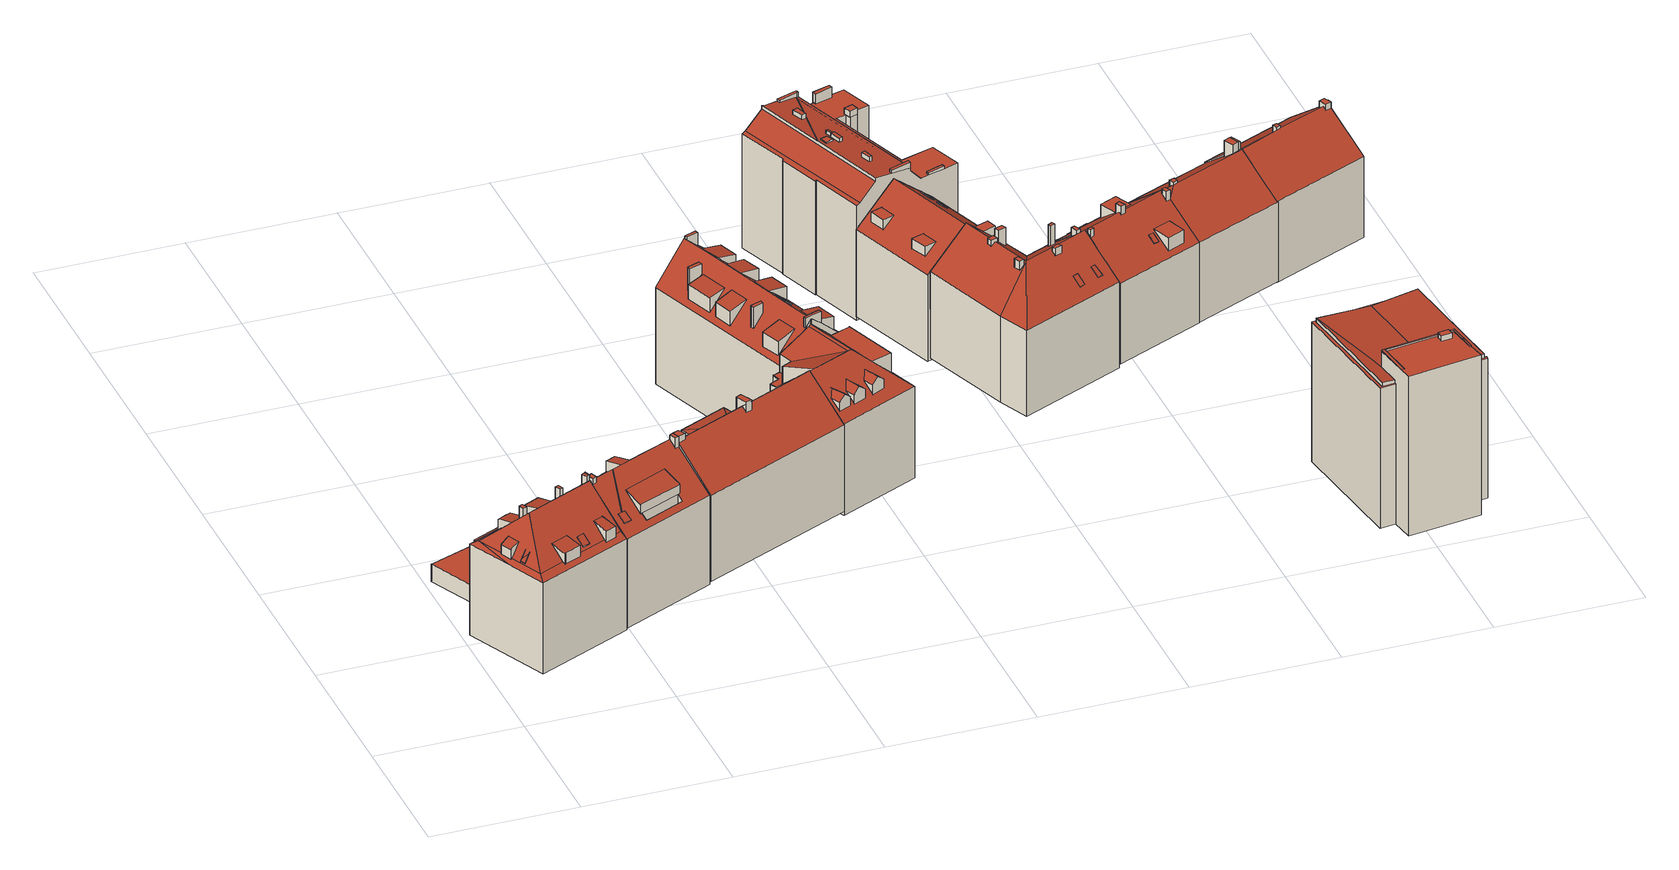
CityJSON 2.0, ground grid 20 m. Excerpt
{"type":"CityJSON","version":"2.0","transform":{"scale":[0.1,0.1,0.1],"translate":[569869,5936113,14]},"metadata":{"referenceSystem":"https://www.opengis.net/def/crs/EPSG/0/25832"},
"CityObjects":{
"building1":{"type":"Building","attributes":{"Grundfläche 2D":"82.023598","Grundhöhe NN":"14.900"},"geometry":[{"type":"Solid","lod":"3","boundaries":[[[[0,1,2,3,4]],[[2,1,5,6]],[[3,2,6,7]],[[8,0,4,3,7,9]],[[1,0,8,5]],[[7,6,5,8,9]]]],"semantics":{"surfaces":[{"type":"RoofSurface"},{"type":"WallSurface"},{"type":"GroundSurface"}],"values":[[0,1,1,1,1,2]]}}]},
"building2":{"type":"Building","attributes":{"Grundfläche 2D":"186.648618","Grundhöhe NN":"14.978"},"children":["building2-1","building2-2","building2-3","building2-4","building2-5","building2-6","building2-7","building2-8","building2-9","building2-10","building2-11"],"geometry":[{"type":"Solid","lod":"3","boundaries":[[[[10,11,12,13,14,15]],[[16,17,18,19,20,21,22,23,24,25,26]],[[27,21,20,14,13,16,26,25,24,28,29]],[[30,31,32,33,34,35,36,37,27,29]],[[35,34,33,32,38,39,37,36]],[[40,37,39]],[[41,37,40,22,21,42]],[[42,21,27,37,41]],[[19,18,11,10]],[[18,17,12,11]],[[13,12,17,16]],[[10,15,14,20,19]],[[43,44,45,38,32,31,30,29,28,24,23,46,47]],[[39,38,45,48]],[[22,40,39,48,49]],[[23,22,49,46]],[[47,46,49,48,45,44,43]]]],"semantics":{"surfaces":[{"type":"RoofSurface"},{"type":"WallSurface"},{"type":"GroundSurface"}],"values":[[0,0,0,0,0,0,0,0,1,1,1,1,1,1,1,1,2]]}}]},
"building2-1":{"type":"BuildingInstallation","parents":["building2"],"geometry":[{"type":"MultiSurface","lod":"3","boundaries":[[[50,51,52,53]],[[53,52,54,55]],[[50,53,55,56]],[[51,50,56,57]],[[52,51,57,54]]],"semantics":{"surfaces":[{"type":"RoofSurface"},{"type":"WallSurface"}],"values":[0,1,1,1,1]}}]},
"building2-2":{"type":"BuildingInstallation","parents":["building2"],"geometry":[{"type":"MultiSurface","lod":"3","boundaries":[[[58,59,60,61]],[[61,60,62,63]],[[58,61,63,64]],[[59,58,64,65]],[[60,59,65,62]]],"semantics":{"surfaces":[{"type":"RoofSurface"},{"type":"WallSurface"}],"values":[0,1,1,1,1]}}]},
"building2-3":{"type":"BuildingInstallation","parents":["building2"],"geometry":[{"type":"MultiSurface","lod":"3","boundaries":[[[66,67,68,69,70,71,72]],[[73,36,74,68,67,66,72]],[[70,69,35,75]],[[70,75,73,72,71]]],"semantics":{"surfaces":[{"type":"RoofSurface"},{"type":"WallSurface"}],"values":[0,1,1,1]}}]},
"building2-4":{"type":"BuildingInstallation","parents":["building2"],"geometry":[{"type":"MultiSurface","lod":"3","boundaries":[[[76,77,78,79]],[[79,78,80,34]],[[77,76,33,81]],[[81,80,78,77]]],"semantics":{"surfaces":[{"type":"RoofSurface"},{"type":"WallSurface"}],"values":[0,1,1,1]}}]},
"building2-5":{"type":"BuildingInstallation","parents":["building2"],"geometry":[{"type":"MultiSurface","lod":"3","boundaries":[[[82,83,84,85]],[[85,84,86,87]],[[82,85,87,88]],[[83,82,88,89]],[[84,83,89,86]]],"semantics":{"surfaces":[{"type":"RoofSurface"},{"type":"WallSurface"}],"values":[0,1,1,1,1]}}]},
"building2-6":{"type":"BuildingInstallation","parents":["building2"],"geometry":[{"type":"MultiSurface","lod":"3","boundaries":[[[90,91,92,93]],[[91,90,94,95]],[[93,92,96,97]],[[90,93,97,94]],[[92,91,95,96]]],"semantics":{"surfaces":[{"type":"RoofSurface"},{"type":"WallSurface"}],"values":[0,1,1,1,1]}}]},
"building2-7":{"type":"BuildingInstallation","parents":["building2"],"geometry":[{"type":"MultiSurface","lod":"3","boundaries":[[[98,99,100,101]],[[102,103,98,101]],[[99,98,103,104]],[[101,100,105,102]],[[104,105,100,99]]],"semantics":{"surfaces":[{"type":"RoofSurface"},{"type":"WallSurface"}],"values":[0,1,1,1,1]}}]},
"building2-8":{"type":"BuildingInstallation","parents":["building2"],"geometry":[{"type":"MultiSurface","lod":"3","boundaries":[[[106,107,108,109,110]],[[31,111,106,110]],[[112,108,107,106,111,113]],[[112,30,109,108]],[[30,31,110,109]]],"semantics":{"surfaces":[{"type":"RoofSurface"},{"type":"WallSurface"}],"values":[0,1,1,1,1]}}]},
"building2-9":{"type":"BuildingInstallation","parents":["building2"],"geometry":[{"type":"MultiSurface","lod":"3","boundaries":[[[114,115,116,117,118,119]],[[120,121,114,119]],[[116,115,114,121,42]],[[119,118,117,41,120]]],"semantics":{"surfaces":[{"type":"RoofSurface"},{"type":"WallSurface"}],"values":[0,1,1,1]}}]},
"building2-10":{"type":"BuildingInstallation","parents":["building2"],"geometry":[{"type":"MultiSurface","lod":"3","boundaries":[[[122,123,124,125]],[[125,124,126,127]],[[122,125,127,128]],[[123,122,128,129]],[[124,123,129,126]]],"semantics":{"surfaces":[{"type":"RoofSurface"},{"type":"WallSurface"}],"values":[0,1,1,1,1]}}]},
"building2-11":{"type":"BuildingInstallation","parents":["building2"],"geometry":[{"type":"MultiSurface","lod":"3","boundaries":[[[130,131,132,133]],[[134,135,130,133]],[[131,130,135,25]],[[133,132,26,134]]],"semantics":{"surfaces":[{"type":"RoofSurface"},{"type":"WallSurface"}],"values":[0,1,1,1]}}]},
"building3":{"type":"Building","attributes":{"Grundfläche 2D":"295.489389","Grundhöhe NN":"15.267"},"children":["building3-1","building3-2","building3-3","building3-4","building3-5","building3-6","building3-7","building3-8"],"geometry":[{"type":"MultiSurface","lod":"3","boundaries":[[[136,137,138,139,140,141]],[[142,143,144,145,146,147,148,149,150,151,152,153],[154,155,141,140,156,157,158,159],[160,161,162,145]],[[163,144,143]],[[145,144,163,164,165,166,167,168,169,170,171,148,147,146]],[[160,145,162,161]],[[172,173,174,175,176,177]],[[178,177,179]],[[172,177,178]],[[178,179,180]],[[181,182,183,184]],[[155,154,157,156,139,138,137,136]],[[156,140,139]],[[136,141,155]],[[173,172,178,180,185,186]],[[183,175,174,173,186,187,184]],[[175,183,188,189,176]],[[185,180,164,163,143,142,153,152,190,191]],[[164,180,179,165]],[[165,179,177,166]],[[192,168,167,166,177,176,189]],[[193,194,195,151,150,149,148,171,170,169,168,192,196]],[[152,151,195,190]],[[181,184,187,197]],[[182,181,197,198]],[[183,182,198,188]],[[198,197,187,186,185,191,190,195,194,193,196,192,189,188]]],"semantics":{"surfaces":[{"type":"RoofSurface"},{"type":"WallSurface"},{"type":"GroundSurface"}],"values":[0,0,0,0,0,0,0,0,0,0,1,1,1,1,1,1,1,1,1,1,1,1,1,1,1,2]}}]},
"building3-1":{"type":"BuildingInstallation","parents":["building3"],"geometry":[{"type":"MultiSurface","lod":"3","boundaries":[[[199,200,201,202,203]],[[163,204,200,199]],[[204,144,205,201,200]],[[205,153,202,201]],[[153,142,143,163,199,203,202]]],"semantics":{"surfaces":[{"type":"RoofSurface"},{"type":"WallSurface"}],"values":[0,1,1,1,1]}}]},
"building3-2":{"type":"BuildingInstallation","parents":["building3"],"geometry":[{"type":"MultiSurface","lod":"3","boundaries":[[[206,207,208,209]],[[209,208,210,211]],[[206,209,211,212]],[[207,206,212,213]],[[208,207,213,210]]],"semantics":{"surfaces":[{"type":"RoofSurface"},{"type":"WallSurface"}],"values":[0,1,1,1,1]}}]},
"building3-3":{"type":"BuildingInstallation","parents":["building3"],"geometry":[{"type":"MultiSurface","lod":"3","boundaries":[[[214,215,216,217,218,219,220,221]],[[222,223,220,219]],[[223,224,221,220]],[[224,160,162,225,216,215,214,221]],[[226,222,219,218,217,216,225,161]]],"semantics":{"surfaces":[{"type":"RoofSurface"},{"type":"WallSurface"}],"values":[0,1,1,1,1]}}]},
"building3-4":{"type":"BuildingInstallation","parents":["building3"],"geometry":[{"type":"MultiSurface","lod":"3","boundaries":[[[227,110,109,228,229]],[[170,230,109,110,169]],[[230,231,228,109]],[[231,232,233,234,227,229,228]],[[234,169,110,227]]],"semantics":{"surfaces":[{"type":"RoofSurface"},{"type":"WallSurface"}],"values":[0,1,1,1,1]}}]},
"building3-5":{"type":"BuildingInstallation","parents":["building3"],"geometry":[{"type":"MultiSurface","lod":"3","boundaries":[[[235,236,237,238]],[[154,159,236,235]],[[159,158,237,236]],[[158,157,238,237]],[[154,235,238,157]]],"semantics":{"surfaces":[{"type":"RoofSurface"},{"type":"WallSurface"}],"values":[0,1,1,1,1]}}]},
"building3-6":{"type":"BuildingInstallation","parents":["building3"],"geometry":[{"type":"MultiSurface","lod":"3","boundaries":[[[239,240,241,242]],[[243,241,240]],[[244,239,242]],[[244,243,240,239]]],"semantics":{"surfaces":[{"type":"RoofSurface"},{"type":"WallSurface"}],"values":[0,1,1,1]}}]},
"building3-7":{"type":"BuildingInstallation","parents":["building3"],"geometry":[{"type":"MultiSurface","lod":"3","boundaries":[[[230,245,246,247,248,249,250,232,231]],[[170,171,148,149,247,246,245,230]],[[149,251,248,247]],[[146,252,250,249,248,251,253]],[[252,233,232,250]]],"semantics":{"surfaces":[{"type":"RoofSurface"},{"type":"WallSurface"}],"values":[0,1,1,1,1]}}]},
"building3-8":{"type":"BuildingInstallation","parents":["building3"],"geometry":[{"type":"MultiSurface","lod":"3","boundaries":[[[254,255,256,257]],[[255,254,258,259]],[[257,256,260,261]],[[254,257,261,258]],[[256,255,259,260]]],"semantics":{"surfaces":[{"type":"RoofSurface"},{"type":"WallSurface"}],"values":[0,1,1,1,1]}}]},
"building4":{"type":"Building","attributes":{"Grundfläche 2D":"411.671051","Grundhöhe NN":"15.925"},"children":["building4-1","building4-2"],"geometry":[{"type":"Solid","lod":"3","boundaries":[[[[262,263,264,265,266,267,268,269]],[[270,263,262]],[[270,271,264,263]],[[272,264,271]],[[273,274,275,276,265,272]],[[265,264,272]],[[266,265,276,277,278,279,280,268,267]],[[281,282,283,284]],[[285,286,178,287,288,282]],[[288,283,282]],[[289,287,178]],[[290,285,282,281,284,291,292]],[[286,285,290,293]],[[178,286,293,294]],[[269,284,283,262]],[[262,283,288,270]],[[270,288,287,271]],[[271,287,289,272]],[[272,289,178,273]],[[295,296,278,277,276,275,274,273,178,294,297]],[[279,278,296,298]],[[268,280,279,298,291,284,269]],[[298,296,295,297,294,293,290,292,291]]]],"semantics":{"surfaces":[{"type":"RoofSurface"},{"type":"WallSurface"},{"type":"GroundSurface"}],"values":[[0,0,0,0,0,0,0,0,0,0,0,1,1,1,1,1,1,1,1,1,1,1,2]]}}]},
"building4-1":{"type":"BuildingInstallation","parents":["building4"],"geometry":[{"type":"MultiSurface","lod":"3","boundaries":[[[299,300,301,302,303,304,305,306]],[[307,308,301,300]],[[267,309,304,303,302,301,308,310]],[[309,311,305,304]],[[311,266,312,307,300,299,306,305]]],"semantics":{"surfaces":[{"type":"RoofSurface"},{"type":"WallSurface"}],"values":[0,1,1,1,1]}}]},
"building4-2":{"type":"BuildingInstallation","parents":["building4"],"geometry":[{"type":"MultiSurface","lod":"3","boundaries":[[[313,199,203,202,314,315]],[[276,277,202,203,199,274,275]],[[314,202,277,316]],[[316,265,317,313,315,314]],[[313,317,274,199]]],"semantics":{"surfaces":[{"type":"RoofSurface"},{"type":"WallSurface"}],"values":[0,1,1,1,1]}}]},
"building5":{"type":"Building","attributes":{"Grundfläche 2D":"422.199385","Grundhöhe NN":"15.337"},"children":["building5-1","building5-2","building5-3","building5-4","building5-5","building5-6","building5-7","building5-8","building5-9","building5-10","building5-11"],"geometry":[{"type":"MultiSurface","lod":"3","boundaries":[[[318,319,320,321]],[[322,323,324,325]],[[326,327,328,329]],[[330,331,332,333]],[[334,335,336,337]],[[338,339,340,341]],[[342,343,344,345,346,347,348,349,350,351,352,353],[354,341,340,355],[356,329,328,357],[325,324,358,359]],[[360,361,362,350,349,348,347,346,363,364],[365,366,330,333],[335,334,367,368],[318,369,370,319]],[[371,372,373,360,374,375]],[[376,377,372,371]],[[378,379,380,381,382,383,384,385]],[[386,387,388,389,390]],[[391,392,393,394,395,396,397,398,372,377]],[[397,396,399,400,398]],[[381,380,398,400,401,402]],[[401,403,402]],[[380,379,398]],[[385,404,405,406,407,398,379,378]],[[408,409,410]],[[411,410,409]],[[412,411,409,413]],[[404,412,413,405]],[[398,407,373,372]],[[321,320,370,369]],[[369,318,321]],[[320,319,370]],[[324,323,358]],[[322,325,359]],[[323,322,359,358]],[[328,327,357]],[[326,329,356]],[[326,356,357,327]],[[332,331,366,365]],[[365,333,332]],[[366,331,330]],[[337,336,368,367]],[[334,337,367]],[[336,335,368]],[[340,339,355]],[[338,341,354]],[[339,338,354,355]],[[386,414,371,375]],[[414,392,376,371]],[[377,376,392,391]],[[375,374,360,364,415,386]],[[411,412,404,385,384,383]],[[382,381,402]],[[403,410,411,383,382,402]],[[362,361,360,373,407]],[[362,407,406,350]],[[352,351,350,406,405,413]],[[352,413,416,417,353]],[[342,353,417,418]],[[343,342,418,419]],[[420,421,363,346,345,344,343,419,422]],[[363,421,423,415,364]],[[424,388,387,425,426]],[[427,424,426,428]],[[386,415,423,425,387]],[[429,399,396,395,394,393,427,428,430,431]],[[393,432,427]],[[400,399,429,433]],[[403,401,400,433,434]],[[410,403,434,435]],[[408,410,435,436]],[[409,408,436,437]],[[413,409,437,416]],[[433,429,431,430,428,426,425,423,421,420,422,419,418,417,416,437,436,435,434]]],"semantics":{"surfaces":[{"type":"RoofSurface"},{"type":"WallSurface"},{"type":"GroundSurface"}],"values":[0,0,0,0,0,0,0,0,0,0,0,0,0,0,0,0,0,0,0,0,0,0,0,1,1,1,1,1,1,1,1,1,1,1,1,1,1,1,1,1,1,1,1,1,1,1,1,1,1,1,1,1,1,1,1,1,1,1,1,1,1,1,1,1,1,1,1,2]}}]},
"building5-1":{"type":"BuildingInstallation","parents":["building5"],"geometry":[{"type":"MultiSurface","lod":"3","boundaries":[[[438,439,440,441]],[[345,442,441,440]],[[438,441,442,443]],[[443,344,439,438]],[[344,345,440,439]]],"semantics":{"surfaces":[{"type":"RoofSurface"},{"type":"WallSurface"}],"values":[0,1,1,1,1]}}]},
"building5-2":{"type":"BuildingInstallation","parents":["building5"],"geometry":[{"type":"MultiSurface","lod":"3","boundaries":[[[444,445,446,447]],[[447,446,448,449]],[[444,447,449,450]],[[445,444,450,451]],[[446,445,451,448]]],"semantics":{"surfaces":[{"type":"RoofSurface"},{"type":"WallSurface"}],"values":[0,1,1,1,1]}}]},
"building5-3":{"type":"BuildingInstallation","parents":["building5"],"geometry":[{"type":"MultiSurface","lod":"3","boundaries":[[[452,453,454,455]],[[454,453,456]],[[452,455,457]],[[453,452,457,456]]],"semantics":{"surfaces":[{"type":"RoofSurface"},{"type":"WallSurface"}],"values":[0,1,1,1]}}]},
"building5-4":{"type":"BuildingInstallation","parents":["building5"],"geometry":[{"type":"MultiSurface","lod":"3","boundaries":[[[458,459,460,461,462,463]],[[463,464,465,459,458]],[[463,462,466,464]],[[467,461,460,459,465,468]],[[467,466,462,461]]],"semantics":{"surfaces":[{"type":"RoofSurface"},{"type":"WallSurface"}],"values":[0,1,1,1,1]}}]},
"building5-5":{"type":"BuildingInstallation","parents":["building5"],"geometry":[{"type":"MultiSurface","lod":"3","boundaries":[[[469,470,471,472]],[[472,471,473,474]],[[469,472,474,475]],[[470,469,475,476]],[[471,470,476,473]]],"semantics":{"surfaces":[{"type":"RoofSurface"},{"type":"WallSurface"}],"values":[0,1,1,1,1]}}]},
"building5-6":{"type":"BuildingInstallation","parents":["building5"],"geometry":[{"type":"MultiSurface","lod":"3","boundaries":[[[477,478,479,480]],[[479,481,482,480]],[[478,483,484,481,479]],[[482,481,484]],[[483,478,477]]],"semantics":{"surfaces":[{"type":"RoofSurface"},{"type":"WallSurface"}],"values":[0,0,1,1,1]}}]},
"building5-7":{"type":"BuildingInstallation","parents":["building5"],"geometry":[{"type":"MultiSurface","lod":"3","boundaries":[[[485,486,487,488]],[[489,488,487,490]],[[486,491,492,490,487]],[[492,489,490]],[[491,486,485]]],"semantics":{"surfaces":[{"type":"RoofSurface"},{"type":"WallSurface"}],"values":[0,0,1,1,1]}}]},
"building5-8":{"type":"BuildingInstallation","parents":["building5"],"geometry":[{"type":"MultiSurface","lod":"3","boundaries":[[[389,493,494,495,432,393,414,386,390]],[[392,414,393]],[[389,390,386,390]],[[432,495,427]],[[493,389,388]],[[388,424,494,493]],[[424,427,495,494]]],"semantics":{"surfaces":[{"type":"RoofSurface"},{"type":"WallSurface"}],"values":[0,1,1,1,1,1,1]}}]},
"building5-9":{"type":"BuildingInstallation","parents":["building5"],"geometry":[{"type":"MultiSurface","lod":"3","boundaries":[[[496,497,498,499]],[[500,499,498,501]],[[497,502,503,501,498]],[[500,501,503]],[[497,496,502]]],"semantics":{"surfaces":[{"type":"RoofSurface"},{"type":"WallSurface"}],"values":[0,0,1,1,1]}}]},
"building5-10":{"type":"BuildingInstallation","parents":["building5"],"geometry":[{"type":"MultiSurface","lod":"3","boundaries":[[[504,505,506,507]],[[507,506,508,509]],[[504,507,509,510]],[[505,504,510,511]],[[506,505,511,508]]],"semantics":{"surfaces":[{"type":"RoofSurface"},{"type":"WallSurface"}],"values":[0,1,1,1,1]}}]},
"building5-11":{"type":"BuildingInstallation","parents":["building5"],"geometry":[{"type":"MultiSurface","lod":"3","boundaries":[[[512,513,514,515,516,517,518,519]],[[361,362,350,351,517,516,515,514]],[[351,520,518,517]],[[521,522,523,513,512,519,518,520,349]],[[523,361,514,513]]],"semantics":{"surfaces":[{"type":"RoofSurface"},{"type":"WallSurface"}],"values":[0,1,1,1,1]}}]},
"building6":{"type":"Building","attributes":{"Grundfläche 2D":"165.631915","Grundhöhe NN":"15.149"},"children":["building6-1","building6-2","building6-3","building6-4","building6-5"],"geometry":[{"type":"Solid","lod":"3","boundaries":[[[[524,525,526,527,528,529]],[[530,531,532,525,524]],[[531,530,524,529,533,534]],[[532,531,534,535]],[[536,528,527,526,525,532,535,537]],[[529,528,536,533]],[[535,534,533,536,537]]]],"semantics":{"surfaces":[{"type":"RoofSurface"},{"type":"WallSurface"},{"type":"GroundSurface"}],"values":[[0,0,1,1,1,1,2]]}}]},
"building6-1":{"type":"BuildingInstallation","parents":["building6"],"geometry":[{"type":"MultiSurface","lod":"3","boundaries":[[[538,539,540,541]],[[541,540,542,543]],[[538,541,543,544]],[[539,538,544,545]],[[540,539,545,542]]],"semantics":{"surfaces":[{"type":"RoofSurface"},{"type":"WallSurface"}],"values":[0,1,1,1,1]}}]},
"building6-2":{"type":"BuildingInstallation","parents":["building6"],"geometry":[{"type":"MultiSurface","lod":"3","boundaries":[[[546,547,548,549]],[[549,548,550,551]],[[548,547,552,550]],[[546,549,551,553]],[[547,546,553,552]]],"semantics":{"surfaces":[{"type":"RoofSurface"},{"type":"WallSurface"}],"values":[0,1,1,1,1]}}]},
"building6-3":{"type":"BuildingInstallation","parents":["building6"],"geometry":[{"type":"MultiSurface","lod":"3","boundaries":[[[554,555,556,557]],[[557,556,558,559]],[[557,559,554]],[[555,558,556]]],"semantics":{"surfaces":[{"type":"RoofSurface"},{"type":"WallSurface"}],"values":[0,1,1,1]}}]},
"building6-4":{"type":"BuildingInstallation","parents":["building6"],"geometry":[{"type":"MultiSurface","lod":"3","boundaries":[[[560,561,562,563]],[[564,562,561]],[[565,560,563]],[[565,564,561,560]]],"semantics":{"surfaces":[{"type":"RoofSurface"},{"type":"WallSurface"}],"values":[0,1,1,1]}}]},
"building6-5":{"type":"BuildingInstallation","parents":["building6"],"geometry":[{"type":"MultiSurface","lod":"3","boundaries":[[[566,567,568,569]],[[570,571,569,568]],[[571,566,569]],[[570,568,567]]],"semantics":{"surfaces":[{"type":"RoofSurface"},{"type":"WallSurface"}],"values":[0,1,1,1]}}]},
"building7":{"type":"Building","attributes":{"Grundfläche 2D":"297.640251","Grundhöhe NN":"14.526"},"children":["building7-1","building7-2","building7-3","building7-4","building7-5","building7-6","building7-7","building7-8","building7-9","building7-10"],"geometry":[{"type":"Solid","lod":"3","boundaries":[[[[572,573,574,575,576,577,578,579]],[[580,578,577,581]],[[582,583,584,585]],[[586,587,588,589,590,591,592,593,594,595,596,597,598,599,600,601,583,582]],[[602,603,604,605]],[[605,604,603,606,607,608,609,610]],[[605,611,612,613,603,602]],[[608,585,584,610,609]],[[613,580,581,606,603]],[[572,579,614,615]],[[573,572,615,616]],[[574,573,616,617]],[[575,574,617,618]],[[576,575,618,619]],[[576,619,620,621,622,588,587,586,582,585,608,607,606,581,577]],[[589,588,622,623]],[[590,589,623,624]],[[591,590,624,625]],[[592,591,625,626]],[[593,592,626,627]],[[594,593,627,628]],[[596,595,629,630]],[[595,594,628,629]],[[597,596,630,631]],[[598,597,631,632]],[[599,598,632,633]],[[600,599,633,634]],[[601,600,634,635]],[[601,635,636,637,638,639,614,579,578,580,613,612,611,605,610,584,583]],[[629,628,627,626,625,624,623,622,621,620,619,618,617,616,615,614,639,638,637,636,635,634,633,632,631,630]]]],"semantics":{"surfaces":[{"type":"RoofSurface"},{"type":"WallSurface"},{"type":"GroundSurface"}],"values":[[0,0,0,0,0,0,0,1,1,1,1,1,1,1,1,1,1,1,1,1,1,1,1,1,1,1,1,1,1,2]]}}]},
"building7-1":{"type":"BuildingInstallation","parents":["building7"],"geometry":[{"type":"MultiSurface","lod":"3","boundaries":[[[640,641,642,643]],[[587,641,640,586]],[[587,644,642,641]],[[644,645,643,642]],[[645,586,640,643]]],"semantics":{"surfaces":[{"type":"RoofSurface"},{"type":"WallSurface"}],"values":[0,1,1,1,1]}}]},
"building7-2":{"type":"BuildingInstallation","parents":["building7"],"geometry":[{"type":"MultiSurface","lod":"3","boundaries":[[[646,647,648,649]],[[593,594,647,646]],[[595,650,648,647,594]],[[649,648,650,651]],[[651,592,593,646,649]]],"semantics":{"surfaces":[{"type":"RoofSurface"},{"type":"WallSurface"}],"values":[0,1,1,1,1]}}]},
"building7-3":{"type":"BuildingInstallation","parents":["building7"],"geometry":[{"type":"MultiSurface","lod":"3","boundaries":[[[652,653,654,655,656,657,658,659]],[[653,652,611,660]],[[604,655,654,653,660,602]],[[656,655,604,661]],[[657,656,661,662]],[[605,659,658,657,662,663]],[[652,659,605,611]]],"semantics":{"surfaces":[{"type":"RoofSurface"},{"type":"WallSurface"}],"values":[0,1,1,1,1,1,1]}}]},
"building7-4":{"type":"BuildingInstallation","parents":["building7"],"geometry":[{"type":"MultiSurface","lod":"3","boundaries":[[[664,665,666,667,668,669]],[[600,601,670,667,666,665]],[[668,667,670,671]],[[671,598,599,664,669,668]],[[599,600,665,664]]],"semantics":{"surfaces":[{"type":"RoofSurface"},{"type":"WallSurface"}],"values":[0,1,1,1,1]}}]},
"building7-5":{"type":"BuildingInstallation","parents":["building7"],"geometry":[{"type":"MultiSurface","lod":"3","boundaries":[[[672,673,674,675]],[[675,674,676,677]],[[672,675,677,678]],[[673,672,678,679]],[[674,673,679,676]]],"semantics":{"surfaces":[{"type":"RoofSurface"},{"type":"WallSurface"}],"values":[0,1,1,1,1]}}]},
"building7-6":{"type":"BuildingInstallation","parents":["building7"],"geometry":[{"type":"MultiSurface","lod":"3","boundaries":[[[680,681,682,683]],[[607,608,681,680]],[[682,681,608,609]],[[683,682,609,684]],[[684,607,680,683]]],"semantics":{"surfaces":[{"type":"RoofSurface"},{"type":"WallSurface"}],"values":[0,1,1,1,1]}}]},
"building7-7":{"type":"BuildingInstallation","parents":["building7"],"geometry":[{"type":"MultiSurface","lod":"3","boundaries":[[[685,686,687,688,689]],[[690,691,687,686]],[[691,692,688,687]],[[692,693,689,688]],[[694,695,696,697,690,686,685,689,693]]],"semantics":{"surfaces":[{"type":"RoofSurface"},{"type":"WallSurface"}],"values":[0,1,1,1,1]}}]},
"building7-8":{"type":"BuildingInstallation","parents":["building7"],"geometry":[{"type":"MultiSurface","lod":"3","boundaries":[[[698,699,700,701]],[[699,698,702,703]],[[700,699,703,704]],[[701,700,704,705]],[[698,701,705,702]]],"semantics":{"surfaces":[{"type":"RoofSurface"},{"type":"WallSurface"}],"values":[0,1,1,1,1]}}]},
"building7-9":{"type":"BuildingInstallation","parents":["building7"],"geometry":[{"type":"MultiSurface","lod":"3","boundaries":[[[706,707,708,709]],[[709,708,710,711]],[[706,709,711,712]],[[707,706,712,713]],[[708,707,713,710]]],"semantics":{"surfaces":[{"type":"RoofSurface"},{"type":"WallSurface"}],"values":[0,1,1,1,1]}}]},
"building7-10":{"type":"BuildingInstallation","parents":["building7"],"geometry":[{"type":"MultiSurface","lod":"3","boundaries":[[[695,714,715,696]],[[694,716,714,695]],[[716,717,715,714]],[[717,697,696,715]]],"semantics":{"surfaces":[{"type":"RoofSurface"},{"type":"WallSurface"}],"values":[0,1,1,1]}}]},
"building8":{"type":"Building","attributes":{"Grundfläche 2D":"256.286769","Grundhöhe NN":"15.545"},"children":["building8-1","building8-2","building8-3","building8-4","building8-5","building8-6","building8-7","building8-8"],"geometry":[{"type":"Solid","lod":"3","boundaries":[[[[718,719,720,527,721,722]],[[525,723,724,719,718,722,721]],[[725,719,724]],[[719,725,726,727,728]],[[729,730,731,732,720,719,728,727]],[[733,734,735,736,737]],[[738,723,525,721,527,739,740]],[[724,723,738,741]],[[725,724,741,742]],[[726,725,742,743]],[[744,745,732,731,730,729,727,726,743,746]],[[734,747,748,720,732,745,749,735]],[[527,720,748,739]],[[750,737,736,735,749,751]],[[733,737,750,752]],[[734,733,752,747]],[[738,740,739,748,747,752,750,751,749,745,744,746,743,742,741]]]],"semantics":{"surfaces":[{"type":"RoofSurface"},{"type":"WallSurface"},{"type":"GroundSurface"}],"values":[[0,0,0,0,0,0,1,1,1,1,1,1,1,1,1,1,2]]}}]},
"building8-1":{"type":"BuildingInstallation","parents":["building8"],"geometry":[{"type":"MultiSurface","lod":"3","boundaries":[[[753,754,755,756]],[[756,755,757,758]],[[753,756,758,759]],[[754,753,759,760]],[[755,754,760,757]]],"semantics":{"surfaces":[{"type":"RoofSurface"},{"type":"WallSurface"}],"values":[0,1,1,1,1]}}]},
"building8-2":{"type":"BuildingInstallation","parents":["building8"],"geometry":[{"type":"MultiSurface","lod":"3","boundaries":[[[761,762,763,764]],[[765,766,764,763]],[[761,764,766,767]],[[767,768,762,761]],[[763,762,768,765]]],"semantics":{"surfaces":[{"type":"RoofSurface"},{"type":"WallSurface"}],"values":[0,1,1,1,1]}}]},
"building8-3":{"type":"BuildingInstallation","parents":["building8"],"geometry":[{"type":"MultiSurface","lod":"3","boundaries":[[[769,770,771,772]],[[772,771,773,774]],[[769,772,774,775]],[[770,769,775,776]],[[771,770,776,773]]],"semantics":{"surfaces":[{"type":"RoofSurface"},{"type":"WallSurface"}],"values":[0,1,1,1,1]}}]},
"building8-4":{"type":"BuildingInstallation","parents":["building8"],"geometry":[{"type":"MultiSurface","lod":"3","boundaries":[[[777,778,779,780]],[[781,782,777,780]],[[780,779,783,781]],[[778,777,782,784]],[[779,778,784,783]]],"semantics":{"surfaces":[{"type":"RoofSurface"},{"type":"WallSurface"}],"values":[0,1,1,1,1]}}]},
"building8-5":{"type":"BuildingInstallation","parents":["building8"],"geometry":[{"type":"MultiSurface","lod":"3","boundaries":[[[785,786,787,788]],[[787,786,789,790]],[[788,787,790,791]],[[785,788,791,792]],[[786,785,792,789]]],"semantics":{"surfaces":[{"type":"RoofSurface"},{"type":"WallSurface"}],"values":[0,1,1,1,1]}}]},
"building8-6":{"type":"BuildingInstallation","parents":["building8"],"geometry":[{"type":"MultiSurface","lod":"3","boundaries":[[[793,794,795,796]],[[796,795,731,797]],[[793,796,797,798]],[[794,793,798,730]],[[795,794,730,731]]],"semantics":{"surfaces":[{"type":"RoofSurface"},{"type":"WallSurface"}],"values":[0,1,1,1,1]}}]},
"building8-7":{"type":"BuildingInstallation","parents":["building8"],"geometry":[{"type":"MultiSurface","lod":"3","boundaries":[[[799,800,801,802]],[[802,801,803,804]],[[799,802,804,805]],[[800,799,805,806]],[[801,800,806,803]]],"semantics":{"surfaces":[{"type":"RoofSurface"},{"type":"WallSurface"}],"values":[0,1,1,1,1]}}]},
"building8-8":{"type":"BuildingInstallation","parents":["building8"],"geometry":[{"type":"MultiSurface","lod":"3","boundaries":[[[807,808,809,810]],[[807,810,811,812]],[[807,812,718,813,808]],[[809,808,813,814]],[[809,814,722,811,810]]],"semantics":{"surfaces":[{"type":"RoofSurface"},{"type":"WallSurface"}],"values":[0,1,1,1,1]}}]},
"building9":{"type":"Building","attributes":{"Grundfläche 2D":"242.522835","Grundhöhe NN":"16.196"},"children":["building9-1","building9-2","building9-3","building9-4"],"geometry":[{"type":"Solid","lod":"3","boundaries":[[[[815,816,817,818]],[[819,820,821,822]],[[727,823,824]],[[825,826,827,828,829,830,831,832,823,727,833],[822,834,835,819]],[[836,837,838]],[[837,839,840,841,824,823,832,831,830,829,842,838],[817,843,844,818]],[[845,837,836]],[[846,847,848]],[[849,850,851]],[[848,847,851,850,852,853]],[[816,843,817]],[[818,844,815]],[[816,815,844,843]],[[821,820,835,834]],[[834,822,821]],[[835,820,819]],[[854,855,825,833,727,824,841,840,839,848,856,857,858]],[[826,825,855,859]],[[829,828,827,826,859,860,850,842]],[[842,850,849,838]],[[838,849,851,836]],[[836,851,847,845]],[[845,847,846,837]],[[837,846,848,839]],[[852,850,860,861]],[[853,852,861,862]],[[848,853,862,856]],[[857,856,862,861,860,859,855,854,858]]]],"semantics":{"surfaces":[{"type":"RoofSurface"},{"type":"WallSurface"},{"type":"GroundSurface"}],"values":[[0,0,0,0,0,0,0,0,0,0,1,1,1,1,1,1,1,1,1,1,1,1,1,1,1,1,1,2]]}}]},
"building9-1":{"type":"BuildingInstallation","parents":["building9"],"geometry":[{"type":"MultiSurface","lod":"3","boundaries":[[[863,864,865,866,867]],[[868,869,870,865,864,863]],[[870,871,866,865]],[[871,827,867,866]],[[868,863,867,827]]],"semantics":{"surfaces":[{"type":"RoofSurface"},{"type":"WallSurface"}],"values":[0,1,1,1,1]}}]},
"building9-2":{"type":"BuildingInstallation","parents":["building9"],"geometry":[{"type":"MultiSurface","lod":"3","boundaries":[[[872,873,874,875,876]],[[877,874,873,878]],[[877,879,875,874]],[[880,872,876,875,879,881]],[[878,873,872,880]]],"semantics":{"surfaces":[{"type":"RoofSurface"},{"type":"WallSurface"}],"values":[0,1,1,1,1]}}]},
"building9-3":{"type":"BuildingInstallation","parents":["building9"],"geometry":[{"type":"MultiSurface","lod":"3","boundaries":[[[882,883,884,885]],[[882,885,886,887]],[[882,887,831,888,883]],[[884,883,888,889]],[[884,889,832,886,885]]],"semantics":{"surfaces":[{"type":"RoofSurface"},{"type":"WallSurface"}],"values":[0,1,1,1,1]}}]},
"building9-4":{"type":"BuildingInstallation","parents":["building9"],"geometry":[{"type":"MultiSurface","lod":"3","boundaries":[[[890,891,892,893]],[[893,892,894,895]],[[895,896,890,893]],[[891,890,896,897]],[[892,891,897,894]]],"semantics":{"surfaces":[{"type":"RoofSurface"},{"type":"WallSurface"}],"values":[0,1,1,1,1]}}]},
"building10":{"type":"Building","attributes":{"Grundfläche 2D":"296.860496","Grundhöhe NN":"16.253"},"children":["building10-1","building10-2"],"geometry":[{"type":"Solid","lod":"3","boundaries":[[[[898,899,900,901,902,903]],[[904,905,906,907,908,909,910,911,912,913,914,915,916,917]],[[918,919,920,921]],[[921,922,923,918]],[[923,922,924,925,926,927]],[[916,915,928,929,898,903,902,921,920]],[[930,899,898,929]],[[908,907,925,924,901,900,899,930,931]],[[902,901,924,922,921]],[[909,908,931,932]],[[910,909,932,933]],[[911,910,933,934]],[[912,911,934,935]],[[913,912,935,936]],[[914,913,936,937]],[[915,914,937,928]],[[918,904,917,919]],[[919,917,916,920]],[[925,907,906,926]],[[926,906,905,927]],[[923,927,905,904,918]],[[934,933,932,931,930,929,928,937,936,935]]]],"semantics":{"surfaces":[{"type":"RoofSurface"},{"type":"WallSurface"},{"type":"GroundSurface"}],"values":[[0,0,0,0,0,1,1,1,1,1,1,1,1,1,1,1,1,1,1,1,1,2]]}}]},
"building10-1":{"type":"BuildingInstallation","parents":["building10"],"geometry":[{"type":"MultiSurface","lod":"3","boundaries":[[[938,903,939,940,941,942,943,944]],[[903,938,902]],[[939,945,940]],[[945,946,941,940]],[[942,941,946,947]],[[947,900,943,942]],[[900,901,944,943]],[[901,902,938,944]]],"semantics":{"surfaces":[{"type":"RoofSurface"},{"type":"WallSurface"}],"values":[0,1,1,1,1,1,1,1]}}]},
"building10-2":{"type":"BuildingInstallation","parents":["building10"],"geometry":[{"type":"MultiSurface","lod":"3","boundaries":[[[948,949,950,951]],[[951,950,952,953]],[[948,951,953,954]],[[954,955,949,948]],[[950,949,955,952]]],"semantics":{"surfaces":[{"type":"RoofSurface"},{"type":"WallSurface"}],"values":[0,1,1,1,1]}}]},
"building11":{"type":"Building","attributes":{"Grundfläche 2D":"243.050766","Grundhöhe NN":"16.270"},"children":["building11-1","building11-2"],"geometry":[{"type":"Solid","lod":"3","boundaries":[[[[956,957,958,959,826,960,961,962]],[[962,963,964,965,966,842,958,957,956]],[[967,958,842]],[[959,958,967]],[[968,969,850]],[[850,969,970,971,852]],[[960,826,972,973]],[[974,962,961,960,973,975]],[[976,968,966,965,964,963,962,974,977]],[[966,968,850,842]],[[959,967,842,850,978,972,826]],[[969,968,976,979]],[[971,970,980,981]],[[970,969,979,980]],[[852,971,981,982]],[[850,852,982,978]],[[976,977,974,975,973,972,978,982,981,980,979]]]],"semantics":{"surfaces":[{"type":"RoofSurface"},{"type":"WallSurface"},{"type":"GroundSurface"}],"values":[[0,0,0,0,0,0,1,1,1,1,1,1,1,1,1,1,2]]}}]},
"building11-1":{"type":"BuildingInstallation","parents":["building11"],"geometry":[{"type":"MultiSurface","lod":"3","boundaries":[[[983,984,985,986]],[[965,987,986,985]],[[983,986,987,988]],[[984,983,988,964]],[[964,965,985,984]]],"semantics":{"surfaces":[{"type":"RoofSurface"},{"type":"WallSurface"}],"values":[0,1,1,1,1]}}]},
"building11-2":{"type":"BuildingInstallation","parents":["building11"],"geometry":[{"type":"MultiSurface","lod":"3","boundaries":[[[989,990,991,992]],[[992,991,957,993]],[[989,992,993,994]],[[990,989,994,958]],[[991,990,958,957]]],"semantics":{"surfaces":[{"type":"RoofSurface"},{"type":"WallSurface"}],"values":[0,1,1,1,1]}}]},
"building12":{"type":"Building","attributes":{"Grundfläche 2D":"264.058897","Grundhöhe NN":"16.185"},"children":["building12-1","building12-2","building12-3"],"geometry":[{"type":"Solid","lod":"3","boundaries":[[[[995,962,996,997,998,999,1000,1001]],[[1002,1003,995,1001,1000,999,1004,1005,1006,1007,1008,1009,1010]],[[962,995,1003]],[[1011,1012,971,970,1013]],[[997,996,1014,1015]],[[1016,1017,1013,1006,1005,1004,999,998,997,1015,1018]],[[1019,1008,1007,1006,1013,970,1020]],[[996,962,1003,1002,1010,1009,1008,1019,1021,1022,1023,1014]],[[1012,1011,1013,1017,1024]],[[971,1012,1024,1025]],[[970,971,1025,1020]],[[1015,1014,1023,1022,1021,1019,1020,1025,1024,1017,1016,1018]]]],"semantics":{"surfaces":[{"type":"RoofSurface"},{"type":"WallSurface"},{"type":"GroundSurface"}],"values":[[0,0,0,0,1,1,1,1,1,1,1,2]]}}]},
"building12-1":{"type":"BuildingInstallation","parents":["building12"],"geometry":[{"type":"MultiSurface","lod":"3","boundaries":[[[1026,1027,1028,1029,1030,1031]],[[998,999,1004,1005,1027,1026,1031,1030]],[[1028,1027,1005,1032]],[[1028,1032,1000,1033,1029]],[[1030,1029,1033,998]]],"semantics":{"surfaces":[{"type":"RoofSurface"},{"type":"WallSurface"}],"values":[0,1,1,1,1]}}]},
"building12-2":{"type":"BuildingInstallation","parents":["building12"],"geometry":[{"type":"MultiSurface","lod":"3","boundaries":[[[1034,1035,1036,1037]],[[1037,1036,1001,1038]],[[1034,1037,1038,1039]],[[1035,1034,1039,995]],[[1036,1035,995,1001]]],"semantics":{"surfaces":[{"type":"RoofSurface"},{"type":"WallSurface"}],"values":[0,1,1,1,1]}}]},
"building12-3":{"type":"BuildingInstallation","parents":["building12"],"geometry":[{"type":"MultiSurface","lod":"3","boundaries":[[[1040,1041,985,984]],[[1010,1002,984,985]],[[1002,1042,1040,984]],[[1041,1040,1042,1043]],[[1043,1010,985,1041]]],"semantics":{"surfaces":[{"type":"RoofSurface"},{"type":"WallSurface"}],"values":[0,1,1,1,1]}}]}
},
"vertices":[
[8,350,34],[59,239,34],[121,267,34],[72,374,34],[11,351,34],[59,239,9],[121,267,9],[72,374,9],[8,350,9],[11,351,9],
[100,124,162],[101,125,162],[124,135,162],[114,156,166],[90,145,166],[98,127,162],[122,138,148],[124,135,146],[101,125,146],[100,124,146],[98,127,148],[63,111,148],[62,99,142],[194,159,142],[190,169,148],[178,163,148],[164,157,148],[71,174,198],[168,217,197],[167,218,198],[167,220,196],[163,227,189],[145,267,148],[115,254,148],[93,243,148],[70,233,148],[51,224,148],[18,209,148],[141,276,142],[8,215,142],[37,154,142],[35,173,148],[42,157,148],[167,218,10],[167,220,10],[141,276,10],[194,159,10],[168,217,10],[8,215,10],[62,99,10],
[127,221,198],[122,219,198],[126,212,198],[130,214,198],[126,212,187],[130,214,187],[127,221,180],[122,219,180],
[60,141,163],[57,148,163],[49,144,150],[52,137,150],[49,144,149],[52,137,149],[60,141,162],[57,148,162],
[51,224,163],[52,222,164],[60,204,168],[80,213,168],[69,236,162],[62,233,162],[50,227,162],[50,227,146],[52,222,151],[69,236,146],
[124,234,168],[114,257,162],[91,246,162],[102,224,168],[91,246,146],[114,257,146],
[70,195,198],[65,193,198],[68,186,198],[73,188,198],[68,186,187],[73,188,187],[70,195,180],[65,193,180],
[42,209,158],[49,213,158],[47,219,152],[39,216,152],[42,209,157],[49,213,157],[47,219,151],[39,216,151],
[139,249,162],[134,259,152],[124,254,152],[128,244,162],[128,244,161],[139,249,161],[134,259,151],[124,254,151],
[159,225,205],[162,220,205],[163,218,205],[167,220,205],[163,227,205],[159,225,189],[163,218,196],[162,220,194],
[41,156,161],[42,157,162],[54,162,167],[46,178,167],[35,173,162],[34,172,161],[34,172,147],[41,156,147],
[137,160,162],[127,155,162],[132,146,152],[142,150,152],[132,146,151],[142,150,151],[137,160,161],[127,155,161],
[180,161,162],[170,182,167],[156,176,167],[165,154,162],[165,154,146],[180,161,146],
[223,188,168],[225,190,168],[282,215,168],[285,217,168],[274,241,178],[212,212,178],[301,270,191],[298,277,198],[293,274,198],[203,233,198],[174,220,198],[169,218,198],[168,217,198],[169,213,194],[194,159,143],[195,158,142],[325,218,142],[302,267,189],[225,190,155],[223,188,155],[285,217,155],[282,215,155],[285,208,148],[229,182,148],[198,186,163],[196,176,155],[197,186,163],[298,277,197],[278,321,155],[254,310,155],[248,325,141],[142,276,141],[141,276,141],[163,227,188],[167,220,195],[167,218,197],[252,378,59],[250,381,59],[161,341,59],[121,322,59],[142,276,62],[248,325,62],[277,322,62],[254,310,62],[278,321,62],[124,421,22],[84,403,22],[121,322,22],[161,341,22],[278,321,13],[250,381,13],[161,341,13],[121,322,13],[142,276,13],[325,218,13],[298,277,13],[141,276,13],[168,217,13],[194,159,13],[195,158,13],[167,218,13],[124,421,13],[84,403,13],
[298,277,204],[293,274,204],[297,265,204],[302,267,204],[301,270,204],[293,274,197],[297,265,189],
[194,276,161],[200,279,161],[195,289,151],[189,286,151],[195,289,150],[189,286,150],[194,276,160],[200,279,160],
[198,186,164],[197,186,164],[192,184,164],[196,176,156],[196,175,156],[197,175,155],[207,179,155],[202,188,164],[197,175,154],[207,179,154],[202,188,163],[192,184,163],[196,175,155],
[165,228,205],[168,220,205],[167,222,205],[167,220,203],[168,220,203],[167,222,203],[167,222,193],[165,228,188],
[225,190,141],[229,182,141],[285,208,141],[282,215,141],
[233,307,167],[219,300,167],[230,276,173],[244,283,173],[219,300,150],[233,307,150],
[167,218,203],[168,217,203],[169,213,203],[175,216,203],[175,217,203],[172,225,203],[175,216,194],[172,225,193],[175,217,195],
[215,286,161],[211,296,151],[204,293,151],[209,283,161],[215,286,160],[211,296,150],[204,293,150],[209,283,160],
[418,386,144],[407,376,147],[370,360,147],[311,274,197],[404,317,197],[411,320,197],[511,365,197],[487,417,144],[411,401,144],[344,370,144],[351,356,144],[277,322,144],[298,277,190],[298,277,191],[301,270,197],[302,267,195],[326,215,144],[536,311,144],[511,364,196],[487,418,62],[482,428,61],[418,386,62],[487,417,62],[461,474,60],[252,378,60],[344,370,62],[411,401,62],[351,356,62],[461,474,19],[487,417,19],[487,418,19],[252,378,19],[277,322,19],[301,270,19],[326,215,19],[298,277,19],[536,311,19],
[404,316,206],[407,310,206],[415,313,206],[412,320,206],[411,320,206],[407,329,206],[400,326,206],[404,317,206],[407,310,191],[415,313,191],[407,329,188],[412,320,197],[400,326,188],[404,316,197],
[307,281,204],[312,271,204],[311,274,204],[312,271,195],[307,281,190],
[501,561,188],[491,588,188],[467,579,181],[476,552,181],[543,632,182],[533,659,182],[507,649,187],[516,623,187],[561,581,182],[551,608,182],[525,599,187],[534,572,187],[472,637,186],[449,629,181],[463,591,181],[486,599,186],[532,476,188],[522,503,188],[497,494,181],[507,467,181],[591,496,182],[581,524,182],[554,514,188],[564,487,188],[519,712,159],[517,716,159],[486,704,189],[470,698,203],[469,697,204],[483,659,204],[546,481,204],[550,472,204],[551,468,204],[566,473,191],[602,486,157],[521,712,157],[591,496,163],[581,524,163],[561,581,163],[551,608,163],[533,659,163],[543,632,163],[538,463,189],[542,464,194],[550,467,203],[425,679,153],[506,451,153],[463,591,160],[449,629,160],[507,467,160],[497,494,160],[476,552,160],[467,579,160],[510,429,173],[572,396,194],[547,466,194],[506,451,175],[503,450,173],[496,422,173],[519,372,194],[592,424,174],[600,400,174],[601,398,174],[603,393,174],[632,403,174],[605,479,174],[605,478,174],[576,468,174],[503,450,147],[493,447,146],[493,446,146],[501,449,147],[502,450,147],[496,422,148],[496,422,147],[487,418,147],[487,417,148],[511,365,196],[511,364,197],[520,369,197],[576,394,197],[536,311,146],[648,362,146],[633,403,146],[632,403,146],[631,408,146],[595,475,156],[566,473,182],[551,468,196],[550,467,197],[607,476,146],[603,486,146],[606,476,146],[605,479,146],[605,478,146],[602,486,147],[510,429,147],[506,451,150],[602,486,13],[521,712,13],[519,712,13],[517,716,13],[469,697,13],[425,679,13],[470,698,13],[506,451,13],[496,435,146],[493,447,13],[496,435,13],[482,428,146],[482,428,13],[536,311,13],[487,418,13],[511,364,13],[486,420,147],[648,362,13],[631,408,13],[606,476,13],[607,476,13],[603,486,13],
[488,700,207],[486,704,207],[470,698,207],[472,694,207],[472,694,203],[488,700,188],
[496,523,200],[510,529,200],[509,534,200],[494,528,200],[509,534,185],[494,528,169],[496,523,169],[510,529,185],
[528,673,182],[518,700,182],[490,690,189],[500,663,189],[518,700,163],[528,673,163],
[492,650,200],[500,653,193],[497,662,193],[496,664,193],[486,660,202],[490,649,202],[490,649,201],[500,653,192],[486,660,201],[496,664,192],[497,662,192],
[546,524,193],[538,547,193],[528,544,202],[536,521,202],[528,544,201],[536,521,201],[546,524,192],[538,547,192],
[551,349,170],[558,334,170],[566,338,178],[556,361,178],[575,342,170],[569,357,170],[558,334,156],[575,342,156],
[528,338,170],[535,324,170],[544,328,177],[533,350,177],[546,346,170],[552,332,170],[535,324,156],[552,332,156],
[493,446,147],[496,435,147],[482,428,147],
[580,362,170],[587,347,170],[596,352,178],[586,374,178],[598,371,170],[605,356,170],[587,347,156],[605,356,156],
[452,639,200],[453,634,200],[471,640,200],[469,645,200],[471,640,185],[469,645,185],[452,639,166],[453,634,166],
[549,471,208],[541,468,208],[542,464,208],[550,467,208],[551,468,208],[566,473,208],[564,477,208],[550,472,208],[564,477,191],[549,471,204],[549,471,203],[541,468,194],
[769,763,187],[815,634,187],[816,634,186],[869,653,140],[872,654,137],[826,783,137],[713,743,138],[712,743,137],[758,614,137],[826,783,11],[712,743,11],[758,614,11],[872,654,11],[816,634,11],
[816,725,162],[827,729,152],[825,736,152],[814,732,162],[825,736,151],[814,732,161],[816,725,161],[827,729,151],
[808,748,162],[819,752,152],[814,765,152],[804,762,162],[814,765,151],[804,762,161],[819,752,151],[808,748,161],
[781,644,163],[773,667,163],[755,661,163],[764,638,163],[755,661,148],[764,638,148],
[862,654,162],[857,668,162],[837,661,162],[842,647,162],[857,668,145],[862,654,145],
[754,720,163],[746,742,163],[729,736,163],[737,714,163],[729,736,148],[737,714,148],
[666,877,171],[665,876,170],[686,816,170],[687,817,171],[713,743,171],[718,745,173],[644,952,173],[639,950,171],[669,961,194],[742,754,194],[810,777,170],[736,985,170],[721,979,188],[794,772,188],[822,782,170],[845,790,169],[866,798,168],[850,843,168],[803,826,170],[761,945,170],[775,950,169],[778,942,169],[789,946,169],[787,954,169],[810,962,168],[794,1007,168],[772,999,169],[771,999,169],[747,991,170],[748,989,170],[719,974,193],[705,860,199],[720,974,192],[720,979,192],[742,754,199],[766,762,196],[794,772,192],[793,777,192],[721,979,192],[692,969,196],[673,962,198],[669,961,199],[639,950,5],[666,877,5],[665,876,5],[686,816,5],[687,817,5],[713,743,5],[742,754,5],[794,772,5],[866,798,5],[850,843,5],[803,826,5],[761,945,5],[775,950,5],[778,942,5],[789,946,5],[787,954,5],[810,962,5],[794,1007,5],[772,999,5],[771,999,5],[747,991,5],[748,989,5],[721,979,5],[720,979,5],[673,962,5],[669,961,5],
[822,782,173],[845,790,173],[844,794,173],[821,786,173],[844,794,169],[821,786,170],
[778,942,178],[789,946,178],[786,956,178],[774,952,178],[786,956,169],[774,952,169],
[692,969,199],[694,965,199],[719,974,199],[720,974,199],[720,975,199],[722,975,199],[721,978,199],[720,979,199],[694,965,196],[720,975,192],[722,975,192],[721,978,192],
[771,999,184],[747,991,184],[748,989,184],[749,985,184],[773,994,184],[772,999,184],[749,985,170],[773,994,169],
[753,798,203],[749,812,203],[744,810,203],[749,797,203],[744,810,196],[749,797,196],[753,798,196],[749,812,196],
[766,762,200],[794,772,200],[793,777,200],[765,767,200],[765,767,196],
[729,868,202],[725,867,202],[730,852,202],[735,854,202],[730,868,202],[725,867,196],[730,852,196],[735,854,196],[730,868,196],[729,868,196],[729,868,201],[726,867,201],[726,867,196],
[710,862,200],[713,852,200],[723,856,200],[719,865,200],[710,862,198],[713,852,198],[723,856,197],[719,865,197],
[711,919,203],[706,935,203],[699,932,203],[705,917,203],[699,932,196],[705,917,196],[711,919,196],[706,935,196],
[725,878,201],[722,877,201],[725,878,196],[722,877,196],
[835,581,188],[855,525,188],[886,608,140],[816,634,188],[832,588,188],[762,615,140],[807,489,140],[826,446,140],[972,512,140],[948,567,188],[902,546,188],[947,567,187],[944,575,181],[940,584,173],[922,624,140],[896,620,114],[899,613,114],[917,621,114],[916,624,114],[914,628,114],[762,615,15],[869,653,15],[815,634,15],[807,489,15],[826,446,15],[972,512,15],[947,567,15],[922,624,15],[948,567,15],[899,613,15],[886,608,15],[917,621,15],[914,628,15],[916,624,15],[896,620,15],
[846,599,191],[857,603,191],[854,609,191],[843,605,191],[854,609,164],[843,605,174],[846,599,174],[857,603,164],
[845,521,192],[851,523,192],[847,532,192],[841,530,192],[847,532,184],[841,530,179],[845,521,179],[851,523,184],
[906,538,192],[903,543,192],[894,539,192],[896,534,192],[894,539,185],[896,534,181],[906,538,181],[903,543,185],
[952,517,151],[946,528,161],[940,525,161],[945,514,151],[945,514,150],[952,517,150],[940,525,160],[946,528,160],
[924,505,151],[919,516,161],[912,513,161],[917,501,151],[919,516,160],[912,513,160],[917,501,150],[924,505,150],
[939,573,186],[944,575,186],[940,584,186],[935,582,186],[935,582,173],[939,573,181],
[913,591,193],[907,588,193],[909,584,193],[915,586,193],[909,584,164],[915,586,164],[913,591,161],[907,588,161],
[829,579,192],[838,582,192],[835,589,192],[827,586,192],[827,586,183],[829,579,183],[838,582,185],[835,589,185],
[1024,664,164],[1000,653,164],[1011,629,164],[1035,640,164],[1041,576,164],[1052,552,163],[1076,563,163],[1066,587,164],[953,570,188],[947,567,188],[973,509,139],[1097,565,139],[1076,611,179],[1073,619,186],[1071,622,188],[1065,620,188],[1008,594,188],[1001,591,188],[951,558,181],[1076,563,144],[1052,552,144],[983,656,138],[953,640,139],[984,654,139],[921,626,139],[922,624,141],[940,584,174],[1045,681,139],[1000,653,144],[1024,664,144],[952,642,138],[953,640,57],[952,642,57],[921,626,57],[984,654,57],[1045,681,57],[983,656,57],[1024,728,56],[900,673,56],[948,567,22],[973,509,22],[921,626,22],[922,624,22],[947,567,22],[1097,565,22],[1045,681,22],[1024,728,22],[900,673,22],
[1072,619,193],[1068,617,193],[1067,617,193],[1070,609,193],[1076,611,193],[1072,619,186],[1068,617,186],[1067,617,186],[1070,609,179],
[955,566,192],[950,564,192],[952,559,192],[957,561,192],[957,562,192],[952,559,181],[950,564,185],[957,561,181],[955,566,185],[957,562,181],
[1009,591,198],[1005,600,198],[999,597,198],[1003,588,198],[1003,588,186],[1009,591,186],[1005,600,183],[999,597,183],
[1038,570,163],[1031,567,163],[1035,558,155],[1042,561,155],[1035,558,154],[1042,561,154],[1038,570,162],[1031,567,162],
[1166,9,255],[1267,24,255],[1263,49,254],[1257,93,253],[1156,78,253],[1163,27,255],[1119,210,226],[1260,230,226],[1284,60,226],[1262,57,226],[1263,54,226],[1288,58,226],[1288,62,226],[1286,62,226],[1261,234,226],[1114,213,226],[1139,38,226],[1161,41,226],[1161,44,226],[1143,42,226],[1119,210,232],[1143,42,232],[1161,44,230],[1156,78,230],[1214,87,227],[1195,221,227],[1257,93,230],[1262,57,230],[1284,60,232],[1260,230,232],[1161,41,23],[1166,9,23],[1267,24,23],[1263,54,23],[1288,58,23],[1288,62,23],[1286,62,23],[1261,234,23],[1114,213,23],[1139,38,23],
[1156,78,255],[1167,27,255],[1160,76,255],[1255,90,255],[1261,49,255],[1263,49,255],[1257,93,255],[1160,76,253],[1255,90,253],[1261,49,254],
[1248,76,261],[1246,85,261],[1232,83,261],[1233,74,261],[1232,83,253],[1233,74,253],[1248,76,253],[1246,85,253],
[1186,673,187],[1093,632,187],[1087,629,187],[1076,611,178],[1221,620,139],[1220,620,139],[1195,677,187],[1195,678,187],[1192,683,183],[1186,697,171],[1169,736,139],[1071,622,187],[1169,736,57],[1168,737,57],[1171,738,57],[1150,784,56],[1097,565,23],[1221,620,23],[1195,677,23],[1220,620,23],[1169,736,23],[1195,678,23],[1045,681,23],[1168,737,23],[1171,738,23],[1150,784,23],[1024,728,23],
[1184,679,195],[1192,683,195],[1186,697,195],[1177,693,195],[1177,693,171],[1184,679,183],
[1084,636,191],[1087,629,191],[1093,632,191],[1091,638,191],[1091,638,182],[1084,636,182],
[1250,703,188],[1220,620,140],[1356,681,140],[1333,734,184],[1331,739,188],[1323,735,188],[1256,706,188],[1192,683,184],[1195,678,188],[1330,740,187],[1328,745,183],[1304,798,140],[1171,738,140],[1168,737,140],[1169,736,140],[1186,697,173],[1304,799,57],[1284,844,56],[1304,798,57],[1220,620,22],[1356,681,22],[1330,740,22],[1304,798,22],[1331,739,22],[1168,737,22],[1171,738,22],[1169,736,22],[1195,678,22],[1195,677,22],[1284,844,22],[1150,784,22],
[1330,740,193],[1328,745,193],[1320,741,193],[1325,731,193],[1333,734,193],[1331,739,193],[1320,741,183],[1325,731,184],
[1247,710,192],[1250,703,192],[1256,706,192],[1253,712,192],[1253,712,182],[1247,710,182],
[1195,684,195],[1188,698,195],[1195,684,184],[1188,698,173]
]}
